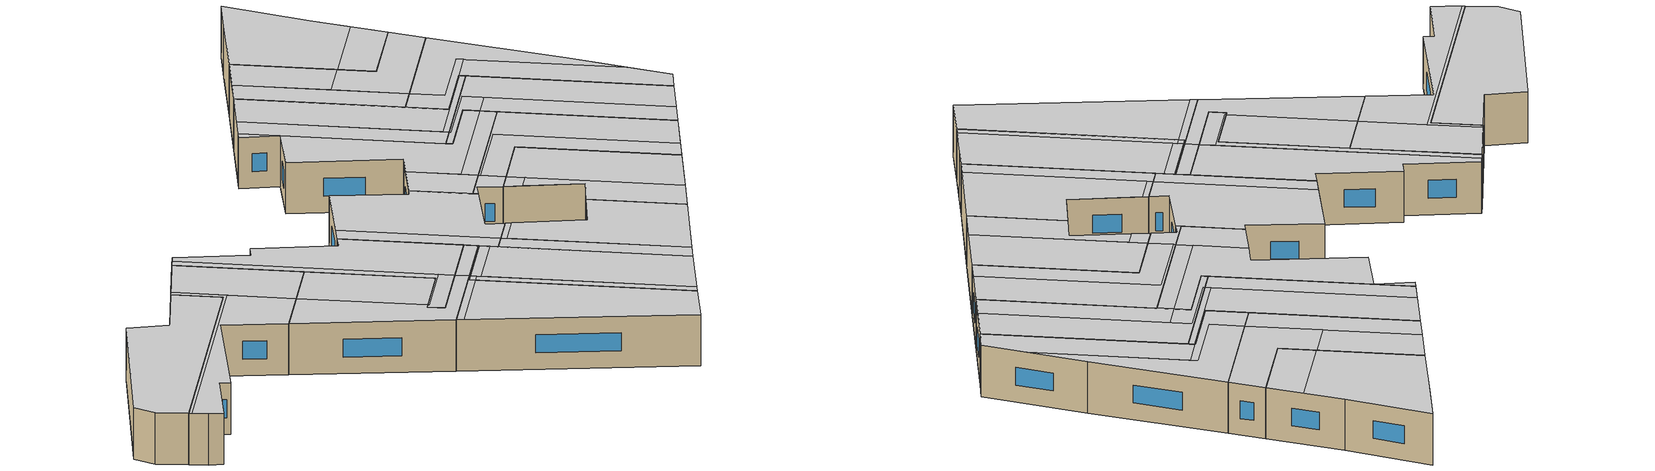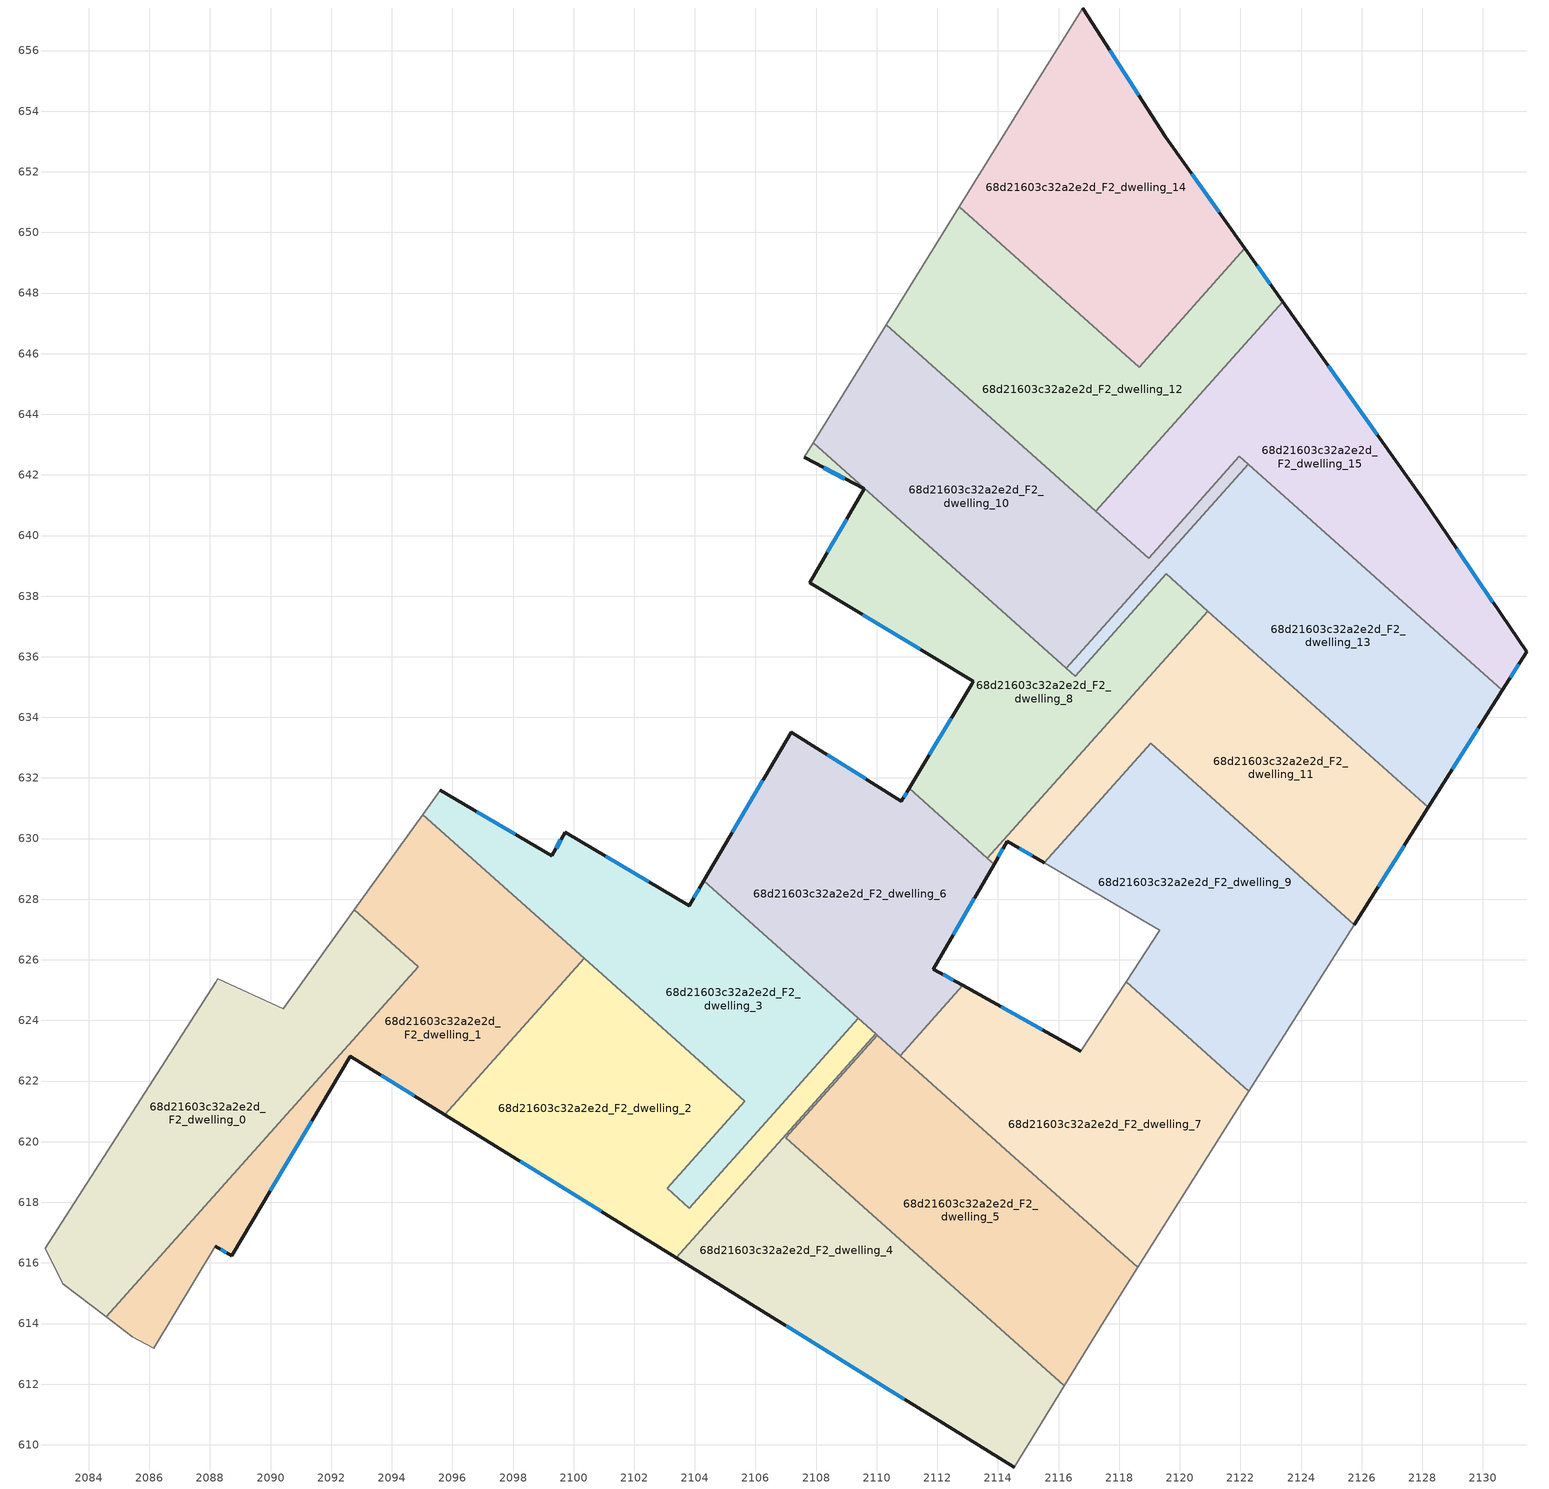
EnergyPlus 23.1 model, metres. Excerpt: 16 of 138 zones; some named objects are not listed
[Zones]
68d21603c32a2e2d_F2_dwelling_0
 floor to 68d21603c32a2e2d_F1_dwelling_0 (EU_floor_Construction): 2094.87,625.77 2084.58,614.22 2083.14,615.31 2082.57,616.49 2088.19,625.26 2088.26,625.37 2090.41,624.39 2092.76,627.65 z6
 wall adiabatic (EU_wall_Construction): 2092.76,627.65 2090.41,624.39 2088.26,625.37 2088.19,625.26 2082.57,616.49 2083.14,615.31 2084.58,614.22 z6:9
 wall to 68d21603c32a2e2d_F2_dwelling_1 (EU_wall_Construction): 2084.58,614.22 2094.87,625.77 2092.76,627.65 z6:9
 ceiling to 68d21603c32a2e2d_F3_dwelling_0 (EU_floor_Construction): 2084.58,614.22 2094.87,625.77 2092.76,627.65 2090.45,624.44 2090.41,624.39 2088.26,625.37 2088.19,625.26 2082.57,616.49 2083.14,615.31 z9
68d21603c32a2e2d_F2_dwelling_1
 floor to 68d21603c32a2e2d_F1_dwelling_1 (EU_floor_Construction): 2100.35,626.05 2095.76,620.88 2092.63,622.82 2088.71,616.24 2088.18,616.55 2086.15,613.18 2085.43,613.56 2084.58,614.22 2094.87,625.77 2092.76,627.65 2095.03,630.79 z6
 wall outside (EU_wall_Construction): 2088.18,616.55 2088.71,616.24 2092.63,622.82 2095.76,620.88 z6:9
 wall adiabatic (EU_wall_Construction): 2084.58,614.22 2085.43,613.56 2086.15,613.18 2088.18,616.55 / 2095.03,630.79 2092.76,627.65 z6:9
 wall to 68d21603c32a2e2d_F2_dwelling_2 (EU_wall_Construction): 2095.76,620.88 2100.35,626.05 z6:9
 wall to 68d21603c32a2e2d_F2_dwelling_3 (EU_wall_Construction): 2100.35,626.05 2095.03,630.79 z6:9
 window (EU_Window_Construction): 2093.65,622.19 2094.74,621.51 / 2089.99,618.38 2091.36,620.68 / 2088.36,616.45 2088.54,616.34 z6.98:8.02
 ceiling to 68d21603c32a2e2d_F3_dwelling_1 (EU_floor_Construction): 2095.76,620.89 2097.98,623.39 2095.2,625.87 2084.72,614.11 2085.43,613.56 2086.15,613.18 2088.18,616.55 2088.71,616.24 2092.63,622.82 z9
 ceiling to 68d21603c32a2e2d_F3_dwelling_0 (EU_floor_Construction): 2084.72,614.11 2095.2,625.87 2092.93,627.89 2092.76,627.65 2094.87,625.77 2084.58,614.22 z9
 ceiling to 68d21603c32a2e2d_F3_dwelling_2 (EU_floor_Construction): 2097.98,623.39 2100.35,626.05 2095.03,630.79 2092.93,627.89 z9
68d21603c32a2e2d_F2_dwelling_10
 floor to 68d21603c32a2e2d_F1_dwelling_10 (EU_floor_Construction): 2121.97,642.61 2122.26,642.36 2116.26,635.62 2107.91,643.05 2110.32,646.95 2118.97,639.25 z6
 wall to 68d21603c32a2e2d_F2_dwelling_15 (EU_wall_Construction): 2122.26,642.36 2121.97,642.61 2118.97,639.25 2117.23,640.8 z6:9
 wall to 68d21603c32a2e2d_F2_dwelling_13 (EU_wall_Construction): 2116.26,635.62 2122.26,642.36 z6:9
 wall adiabatic (EU_wall_Construction): 2110.32,646.95 2107.91,643.05 z6:9
 wall to 68d21603c32a2e2d_F2_dwelling_12 (EU_wall_Construction): 2117.23,640.8 2110.32,646.95 z6:9
 wall to 68d21603c32a2e2d_F2_dwelling_8 (EU_wall_Construction): 2107.91,643.05 2116.26,635.62 z6:9
 ceiling to 68d21603c32a2e2d_F3_dwelling_10 (EU_floor_Construction): 2118.97,639.25 2110.32,646.95 2108.71,644.35 2116.99,636.98 2121.99,642.59 2121.97,642.61 z9
 ceiling to 68d21603c32a2e2d_F3_dwelling_8 (EU_floor_Construction): 2116.26,635.62 2117.26,636.74 2108.71,644.35 2107.91,643.05 z9
 ceiling to 68d21603c32a2e2d_F3_dwelling_13 (EU_floor_Construction): 2117.26,636.74 2122.26,642.35 2121.99,642.59 2116.99,636.98 z9
68d21603c32a2e2d_F2_dwelling_11
 floor to 68d21603c32a2e2d_F1_dwelling_11 (EU_floor_Construction): 2128.2,631.03 2125.75,627.16 2119.04,633.14 2115.52,629.2 2114.3,629.91 2113.87,629.16 2113.65,629.35 2120.92,637.51 z6
 wall outside (EU_wall_Construction): 2113.87,629.16 2114.3,629.91 2115.52,629.2 / 2125.75,627.16 2128.2,631.03 z6:9
 wall to 68d21603c32a2e2d_F2_dwelling_8 (EU_wall_Construction): 2120.92,637.51 2113.65,629.35 z6:9
 wall to 68d21603c32a2e2d_F2_dwelling_9 (EU_wall_Construction): 2115.52,629.2 2119.04,633.14 2125.75,627.16 z6:9
 wall to 68d21603c32a2e2d_F2_dwelling_6 (EU_wall_Construction): 2113.65,629.35 2113.87,629.16 z6:9
 wall to 68d21603c32a2e2d_F2_dwelling_13 (EU_wall_Construction): 2128.2,631.03 2120.92,637.51 z6:9
 window (EU_Window_Construction): 2114.01,629.4 2114.16,629.66 / 2126.55,628.42 2127.4,629.77 / 2114.7,629.68 2115.13,629.43 z6.98:8.02
 ceiling to 68d21603c32a2e2d_F3_dwelling_11 (EU_floor_Construction): 2126.57,628.45 2128.2,631.03 2120.92,637.51 2115.3,631.19 2115.39,631.12 2119.01,635.18 z9
 ceiling to 68d21603c32a2e2d_F3_dwelling_9 (EU_floor_Construction): 2125.75,627.16 2126.57,628.45 2119.01,635.18 2115.39,631.12 2116.41,630.2 2119.04,633.14 z9
 ceiling to 68d21603c32a2e2d_F3_dwelling_6 (EU_floor_Construction): 2115.52,629.2 2116.41,630.2 2115.3,631.19 2113.65,629.35 2113.87,629.16 2114.3,629.91 z9
68d21603c32a2e2d_F2_dwelling_12
 floor to 68d21603c32a2e2d_F1_dwelling_12 (EU_floor_Construction): 2122.15,649.47 2123.4,647.72 2117.23,640.8 2110.32,646.95 2112.73,650.84 2118.66,645.56 z6
 wall outside (EU_wall_Construction): 2123.4,647.72 2122.15,649.47 z6:9
 wall to 68d21603c32a2e2d_F2_dwelling_14 (EU_wall_Construction): 2122.15,649.47 2118.66,645.56 2112.73,650.84 z6:9
 wall to 68d21603c32a2e2d_F2_dwelling_15 (EU_wall_Construction): 2117.23,640.8 2123.4,647.72 z6:9
 wall adiabatic (EU_wall_Construction): 2112.73,650.84 2110.32,646.95 z6:9
 window (EU_Window_Construction): 2122.99,648.29 2122.55,648.9 z6.98:8.02
 ceiling to 68d21603c32a2e2d_F3_dwelling_14 (EU_floor_Construction): 2118.43,642.14 2123.39,647.72 2122.15,649.47 2118.66,645.56 2117.09,646.96 2115.29,644.94 z9
 ceiling to 68d21603c32a2e2d_F3_dwelling_10 (EU_floor_Construction): 2117.23,640.8 2118.43,642.14 2111.28,648.51 2110.32,646.95 z9
 ceiling to 68d21603c32a2e2d_F3_dwelling_12 (EU_floor_Construction): 2115.29,644.94 2117.09,646.96 2112.73,650.84 2111.28,648.51 z9
68d21603c32a2e2d_F2_dwelling_13
 floor to 68d21603c32a2e2d_F1_dwelling_13 (EU_floor_Construction): 2130.64,634.89 2128.2,631.03 2119.55,638.73 2116.54,635.36 2116.26,635.62 2122.26,642.36 z6
 wall outside (EU_wall_Construction): 2128.2,631.03 2130.64,634.89 z6:9
 wall to 68d21603c32a2e2d_F2_dwelling_8 (EU_wall_Construction): 2116.26,635.62 2116.54,635.36 2119.55,638.73 2120.92,637.51 z6:9
 wall to 68d21603c32a2e2d_F2_dwelling_15 (EU_wall_Construction): 2130.64,634.89 2122.26,642.36 z6:9
 window (EU_Window_Construction): 2128.99,632.28 2129.84,633.63 z6.98:8.02
 ceiling to 68d21603c32a2e2d_F3_dwelling_13 (EU_floor_Construction): 2129.17,632.57 2130.64,634.89 2122.26,642.36 2117.26,636.74 2117.33,636.67 2120.54,640.27 z9
 ceiling to 68d21603c32a2e2d_F3_dwelling_8 (EU_floor_Construction): 2120.23,638.13 2121.43,639.48 2120.54,640.27 2117.33,636.67 2117.26,636.74 2116.26,635.62 2116.54,635.36 2119.55,638.73 z9
 ceiling adiabatic (EU_roof_Construction): 2128.2,631.03 2130.64,634.89 2122.26,642.36 2117.26,636.74 2117.33,636.67 2120.54,640.27 2121.43,639.48 2120.23,638.13 z9
68d21603c32a2e2d_F2_dwelling_14
 floor to 68d21603c32a2e2d_F1_dwelling_14 (EU_floor_Construction): 2119.54,653.13 2122.15,649.47 2118.66,645.56 2112.73,650.84 2115.36,655.11 2116.79,657.41 z6
 wall outside (EU_wall_Construction): 2122.15,649.47 2119.54,653.13 2116.79,657.41 z6:9
 wall adiabatic (EU_wall_Construction): 2116.79,657.41 2115.36,655.11 2112.73,650.84 z6:9
 window (EU_Window_Construction): 2118.65,654.52 2117.69,656.02 / 2121.3,650.66 2120.39,651.94 z6.98:8.02
 ceiling to 68d21603c32a2e2d_F3_dwelling_12 (EU_floor_Construction): 2117.09,646.96 2120.89,651.23 2119.54,653.13 2116.79,657.41 2115.36,655.11 2112.73,650.84 z9
 ceiling to 68d21603c32a2e2d_F3_dwelling_14 (EU_floor_Construction): 2118.66,645.56 2122.15,649.47 2120.89,651.23 2117.09,646.96 z9
68d21603c32a2e2d_F2_dwelling_15
 floor to 68d21603c32a2e2d_F1_dwelling_15 (EU_floor_Construction): 2128.02,641.21 2131.44,636.17 2130.64,634.89 2121.97,642.61 2118.97,639.25 2117.23,640.8 2123.4,647.72 z6
 wall outside (EU_wall_Construction): 2130.64,634.89 2131.44,636.17 2128.02,641.21 2123.4,647.72 z6:9
 window (EU_Window_Construction): 2126.52,643.32 2124.9,645.6 / 2130.33,637.8 2129.14,639.57 / 2130.9,635.3 2131.18,635.75 z6.98:8.02
 ceiling to 68d21603c32a2e2d_F3_dwelling_14 (EU_floor_Construction): 2129.96,638.35 2128.02,641.21 2123.39,647.72 2118.43,642.14 2119.86,640.87 2123.08,644.48 z9
 ceiling to 68d21603c32a2e2d_F3_dwelling_13 (EU_floor_Construction): 2130.64,634.89 2131.44,636.17 2129.96,638.35 2123.41,644.18 2121.99,642.59 z9
 ceiling to 68d21603c32a2e2d_F3_dwelling_10 (EU_floor_Construction): 2121.99,642.59 2123.41,644.18 2123.08,644.48 2119.86,640.87 2118.43,642.14 2117.23,640.8 2118.97,639.25 2121.97,642.61 z9
68d21603c32a2e2d_F2_dwelling_2
 floor to 68d21603c32a2e2d_F1_dwelling_2 (EU_floor_Construction): 2109.39,624.07 2109.97,623.55 2103.39,616.17 2095.76,620.88 2100.35,626.05 2105.65,621.33 2103.08,618.46 2103.81,617.81 z6
 wall outside (EU_wall_Construction): 2095.76,620.88 2103.39,616.17 z6:9
 wall to 68d21603c32a2e2d_F2_dwelling_3 (EU_wall_Construction): 2109.39,624.07 2103.81,617.81 2103.08,618.46 2105.65,621.33 2100.35,626.05 z6:9
 wall to 68d21603c32a2e2d_F2_dwelling_4 (EU_wall_Construction): 2103.39,616.17 2109.97,623.55 z6:9
 wall to 68d21603c32a2e2d_F2_dwelling_6 (EU_wall_Construction): 2109.97,623.55 2109.39,624.07 z6:9
 window (EU_Window_Construction): 2098.24,619.35 2100.91,617.7 z6.98:8.02
 ceiling to 68d21603c32a2e2d_F3_dwelling_2 (EU_floor_Construction): 2103.28,618.67 2105.65,621.33 2100.35,626.05 2097.98,623.39 z9
 ceiling to 68d21603c32a2e2d_F3_dwelling_1 (EU_floor_Construction): 2103.81,617.81 2103.08,618.46 2103.28,618.67 2097.98,623.39 2095.76,620.89 2103.39,616.17 2107.29,620.55 2106.71,621.06 z9
 ceiling to 68d21603c32a2e2d_F3_dwelling_4 (EU_floor_Construction): 2107.29,620.55 2109.97,623.55 2109.39,624.07 2106.71,621.06 z9
68d21603c32a2e2d_F2_dwelling_3
 floor to 68d21603c32a2e2d_F1_dwelling_3 (EU_floor_Construction): 2104.3,628.61 2109.39,624.07 2103.81,617.81 2103.08,618.46 2105.65,621.33 2095.03,630.79 2095.6,631.6 2099.27,629.44 2099.72,630.21 2103.81,627.79 z6
 wall outside (EU_wall_Construction): 2104.3,628.61 2103.81,627.79 2099.72,630.21 2099.27,629.44 2095.6,631.6 z6:9
 wall adiabatic (EU_wall_Construction): 2095.6,631.6 2095.03,630.79 z6:9
 wall to 68d21603c32a2e2d_F2_dwelling_6 (EU_wall_Construction): 2109.39,624.07 2104.3,628.61 z6:9
 window (EU_Window_Construction): 2098.08,630.14 2096.8,630.89 / 2099.58,629.96 2099.42,629.69 / 2102.48,628.57 2101.05,629.42 / 2104.14,628.34 2103.97,628.05 z6.98:8.02
 ceiling to 68d21603c32a2e2d_F3_dwelling_4 (EU_floor_Construction): 2106.71,621.06 2109.39,624.07 2104.3,628.61 2103.81,627.79 2099.72,630.21 2099.27,629.44 2095.6,631.6 2095.32,631.21 z9
 ceiling to 68d21603c32a2e2d_F3_dwelling_2 (EU_floor_Construction): 2103.34,618.62 2106.05,621.66 2095.32,631.21 2095.03,630.79 2105.65,621.33 2103.28,618.67 z9
 ceiling to 68d21603c32a2e2d_F3_dwelling_1 (EU_floor_Construction): 2103.81,617.81 2106.71,621.07 2106.05,621.66 2103.34,618.62 2103.28,618.67 2103.08,618.46 z9
 roof outside (EU_roof_Construction): 2106.71,621.07 2103.81,617.81 2109.39,624.07 z9
68d21603c32a2e2d_F2_dwelling_4
 floor to 68d21603c32a2e2d_F1_dwelling_4 (EU_floor_Construction): 2110.01,623.52 2106.99,620.13 2116.19,611.95 2114.54,609.27 2103.39,616.17 2109.97,623.55 z6
 wall outside (EU_wall_Construction): 2103.39,616.17 2114.54,609.27 z6:9
 wall adiabatic (EU_wall_Construction): 2114.54,609.27 2116.19,611.95 z6:9
 wall to 68d21603c32a2e2d_F2_dwelling_5 (EU_wall_Construction): 2116.19,611.95 2106.99,620.13 2110.01,623.52 z6:9
 wall to 68d21603c32a2e2d_F2_dwelling_6 (EU_wall_Construction): 2110.01,623.52 2109.97,623.55 z6:9
 window (EU_Window_Construction): 2107.02,613.92 2110.92,611.51 z6.98:8.02
 ceiling to 68d21603c32a2e2d_F3_dwelling_3 (EU_floor_Construction): 2114.54,609.27 2116.19,611.95 2107.26,619.89 2103.75,615.94 z9
 ceiling to 68d21603c32a2e2d_F3_dwelling_1 (EU_floor_Construction): 2103.75,615.94 2107.26,619.89 2106.99,620.13 2107.33,620.51 2107.29,620.55 2103.39,616.17 z9
 ceiling to 68d21603c32a2e2d_F3_dwelling_4 (EU_floor_Construction): 2107.33,620.51 2110.01,623.52 2109.97,623.55 2107.29,620.55 z9
68d21603c32a2e2d_F2_dwelling_5
 floor to 68d21603c32a2e2d_F1_dwelling_5 (EU_floor_Construction): 2118.61,615.86 2117.5,614.1 2116.19,611.95 2106.99,620.13 2110.01,623.52 z6
 wall adiabatic (EU_wall_Construction): 2116.19,611.95 2117.5,614.1 2118.61,615.86 z6:9
 wall to 68d21603c32a2e2d_F2_dwelling_7 (EU_wall_Construction): 2118.61,615.86 2110.78,622.84 z6:9
 wall to 68d21603c32a2e2d_F2_dwelling_6 (EU_wall_Construction): 2110.78,622.84 2110.01,623.52 z6:9
 ceiling to 68d21603c32a2e2d_F3_dwelling_5 (EU_floor_Construction): 2117.5,614.1 2118.61,615.86 2110.45,623.13 2107.77,620.12 2116.45,612.39 z9
 ceiling to 68d21603c32a2e2d_F3_dwelling_3 (EU_floor_Construction): 2116.19,611.95 2116.45,612.39 2107.6,620.27 2107.26,619.89 z9
 ceiling to 68d21603c32a2e2d_F3_dwelling_4 (EU_floor_Construction): 2107.77,620.12 2110.45,623.13 2110.01,623.52 2107.33,620.51 2107.6,620.27 z9
 ceiling to 68d21603c32a2e2d_F3_dwelling_1 (EU_floor_Construction): 2107.26,619.89 2107.6,620.27 2107.33,620.51 2106.99,620.13 z9
68d21603c32a2e2d_F2_dwelling_6
 floor to 68d21603c32a2e2d_F1_dwelling_6 (EU_floor_Construction): 2111.07,631.65 2113.87,629.16 2111.87,625.7 2112.84,625.15 2110.78,622.83 2104.3,628.61 2107.18,633.52 2110.81,631.23 z6
 wall outside (EU_wall_Construction): 2111.07,631.65 2110.81,631.23 2107.18,633.52 2104.3,628.61 / 2112.84,625.15 2111.87,625.7 2113.87,629.16 z6:9
 wall to 68d21603c32a2e2d_F2_dwelling_7 (EU_wall_Construction): 2110.78,622.83 2112.84,625.15 z6:9
 wall to 68d21603c32a2e2d_F2_dwelling_8 (EU_wall_Construction): 2113.65,629.35 2111.07,631.65 z6:9
 window (EU_Window_Construction): 2109.63,631.97 2108.36,632.77 / 2110.99,631.51 2110.9,631.36 / 2112.52,626.82 2113.22,628.03 / 2112.53,625.33 2112.19,625.52 / 2106.24,631.92 2105.24,630.2 z6.98:8.02
 ceiling to 68d21603c32a2e2d_F3_dwelling_6 (EU_floor_Construction): 2112.84,625.15 2111.87,625.7 2113.87,629.16 2111.07,631.65 2110.81,631.23 2107.18,633.52 2104.88,629.6 2111.53,623.68 z9
 ceiling adiabatic (EU_roof_Construction): 2110.78,622.83 2111.53,623.68 2104.88,629.6 2104.3,628.61 z9
68d21603c32a2e2d_F2_dwelling_7
 floor to 68d21603c32a2e2d_F1_dwelling_7 (EU_floor_Construction): 2122.28,621.66 2118.61,615.86 2110.78,622.83 2112.84,625.15 2116.73,622.99 2118.23,625.28 z6
 wall outside (EU_wall_Construction): 2116.73,622.99 2112.84,625.15 z6:9
 wall adiabatic (EU_wall_Construction): 2118.23,625.28 2116.73,622.99 / 2118.61,615.86 2122.28,621.66 z6:9
 wall to 68d21603c32a2e2d_F2_dwelling_9 (EU_wall_Construction): 2122.28,621.66 2118.23,625.28 z6:9
 window (EU_Window_Construction): 2115.47,623.69 2114.11,624.45 z6.98:8.02
 ceiling to 68d21603c32a2e2d_F3_dwelling_7 (EU_floor_Construction): 2119.22,616.82 2122.28,621.66 2118.23,625.28 2116.73,622.99 2113.15,624.98 2111.78,623.45 z9
 ceiling to 68d21603c32a2e2d_F3_dwelling_6 (EU_floor_Construction): 2111.78,623.45 2113.15,624.98 2112.84,625.15 2111.53,623.68 z9
 ceiling to 68d21603c32a2e2d_F3_dwelling_5 (EU_floor_Construction): 2118.61,615.86 2119.22,616.82 2111.53,623.68 2110.78,622.84 z9
68d21603c32a2e2d_F2_dwelling_8
 floor to 68d21603c32a2e2d_F1_dwelling_8 (EU_floor_Construction): 2119.55,638.73 2120.92,637.51 2113.65,629.35 2111.07,631.65 2113.13,635.09 2113.19,635.19 2107.78,638.45 2109.59,641.55 2107.61,642.58 2107.91,643.05 2116.54,635.36 z6
 wall outside (EU_wall_Construction): 2107.61,642.58 2109.59,641.55 2107.78,638.45 2113.19,635.19 2113.13,635.09 2111.07,631.65 z6:9
 wall adiabatic (EU_wall_Construction): 2107.91,643.05 2107.61,642.58 z6:9
 window (EU_Window_Construction): 2109.54,637.39 2111.43,636.25 / 2109,640.54 2108.37,639.45 / 2108.26,642.24 2108.95,641.88 / 2112.46,633.97 2111.74,632.77 z6.98:8.02
 ceiling to 68d21603c32a2e2d_F3_dwelling_8 (EU_floor_Construction): 2116.54,635.36 2107.91,643.05 2107.61,642.58 2109.59,641.55 2107.78,638.45 2113.19,635.19 2113.13,635.09 2112.36,633.81 2114.6,631.82 2120.23,638.13 2119.55,638.73 z9
 ceiling to 68d21603c32a2e2d_F3_dwelling_6 (EU_floor_Construction): 2113.65,629.35 2115.3,631.19 2112.36,633.81 2111.07,631.65 z9
 ceiling to 68d21603c32a2e2d_F3_dwelling_11 (EU_floor_Construction): 2115.3,631.19 2120.92,637.51 2120.23,638.13 2114.6,631.82 z9
68d21603c32a2e2d_F2_dwelling_9
 floor to 68d21603c32a2e2d_F1_dwelling_9 (EU_floor_Construction): 2125.75,627.16 2122.28,621.66 2118.23,625.28 2119.33,626.98 2115.52,629.2 2119.04,633.14 z6
 wall adiabatic (EU_wall_Construction): 2115.52,629.2 2119.33,626.98 2118.23,625.28 / 2122.28,621.66 2125.75,627.16 z6:9
 ceiling to 68d21603c32a2e2d_F3_dwelling_9 (EU_floor_Construction): 2123.62,623.78 2125.75,627.16 2119.04,633.14 2116.41,630.2 z9
 ceiling to 68d21603c32a2e2d_F3_dwelling_7 (EU_floor_Construction): 2122.28,621.66 2123.62,623.78 2117.18,629.51 2116.43,628.67 2119.33,626.98 2118.23,625.28 z9
 ceiling to 68d21603c32a2e2d_F3_dwelling_6 (EU_floor_Construction): 2116.43,628.67 2117.18,629.51 2116.41,630.2 2115.52,629.2 z9
[Building]
EU S2 Campaign: North Axis=0; Terrain=City; Solar Distribution=FullExterior
[Site:Location]
Bologna: Latitude=44.5; Longitude=11.25; Time Zone=1; Elevation=37
[SizingPeriod:WeatherFileDays]
AnnualSizingPeriod: Begin Month=1; Begin Day of Month=1; End Month=12; End Day of Month=31; Day of Week for Start Day=Monday; Use Weather File Daylight Saving Period=No; Use Weather File Rain and Snow Indicators=No
[MATERIAL]
EU_InternalMass_Material: Roughness=MediumRough; Thickness=0.1; Conductivity=1; Density=1800; Specific Heat=900; Thermal Absorptance=0.9; Solar Absorptance=0.7; Visible Absorptance=0.7
[MATERIAL:NOMASS] Roughness=MediumRough; Thermal Absorptance=0.9; Solar Absorptance=0.7; Visible Absorptance=0.7
Name | Thermal Resistance
EU_wall_NoMass | 0.905828
EU_roof_NoMass | 0.37593
EU_floor_NoMass | 0.67114
[WINDOWMATERIAL:SIMPLEGLAZINGSYSTEM]
EU_Window_SimpleGlazing: UFactor=4.52486; Solar Heat Gain Coefficient=0.85; Visible Transmittance=0.85
[CONSTRUCTION]
EU_wall_Construction: EU_wall_NoMass
EU_roof_Construction: EU_roof_NoMass
EU_floor_Construction: EU_floor_NoMass
EU_Window_Construction: EU_Window_SimpleGlazing
EU_InternalMass_Construction: EU_InternalMass_Material
[ZONE] Type=1; Multiplier=1; Ceiling Height=autocalculate; Floor Area=autocalculate; Part of Total Floor Area=Yes
Name | Volume
68d21603c32a2e2d_F2_dwelling_0 | 162.001
68d21603c32a2e2d_F2_dwelling_1; 68d21603c32a2e2d_F2_dwelling_15 | 162.002
68d21603c32a2e2d_F2_dwelling_10 | 162.018
68d21603c32a2e2d_F2_dwelling_11 | 162.013
68d21603c32a2e2d_F2_dwelling_12 | 162.015
68d21603c32a2e2d_F2_dwelling_13; 68d21603c32a2e2d_F2_dwelling_3 | 161.99
68d21603c32a2e2d_F2_dwelling_14 | 162.007
68d21603c32a2e2d_F2_dwelling_2 | 162.009
68d21603c32a2e2d_F2_dwelling_4; 68d21603c32a2e2d_F2_dwelling_9 | 161.993
68d21603c32a2e2d_F2_dwelling_5; 68d21603c32a2e2d_F2_dwelling_8 | 162.004
68d21603c32a2e2d_F2_dwelling_6 | 162.031
68d21603c32a2e2d_F2_dwelling_7 | 162.017
[INTERNALMASS] Construction=EU_InternalMass_Construction
Name | Zone or ZoneList | Surface Area
68d21603c32a2e2d_F2_dwelling_0_EU_InternalMass | 68d21603c32a2e2d_F2_dwelling_0 | 54.0007
68d21603c32a2e2d_F2_dwelling_1_EU_InternalMass | 68d21603c32a2e2d_F2_dwelling_1 | 53.9989
68d21603c32a2e2d_F2_dwelling_2_EU_InternalMass | 68d21603c32a2e2d_F2_dwelling_2 | 54.0031
68d21603c32a2e2d_F2_dwelling_3_EU_InternalMass | 68d21603c32a2e2d_F2_dwelling_3 | 53.9964
68d21603c32a2e2d_F2_dwelling_4_EU_InternalMass | 68d21603c32a2e2d_F2_dwelling_4 | 53.9981
68d21603c32a2e2d_F2_dwelling_5_EU_InternalMass | 68d21603c32a2e2d_F2_dwelling_5 | 54.001
68d21603c32a2e2d_F2_dwelling_6_EU_InternalMass | 68d21603c32a2e2d_F2_dwelling_6 | 54.009
68d21603c32a2e2d_F2_dwelling_7_EU_InternalMass | 68d21603c32a2e2d_F2_dwelling_7 | 54.0077
68d21603c32a2e2d_F2_dwelling_8_EU_InternalMass | 68d21603c32a2e2d_F2_dwelling_8 | 54.0003
68d21603c32a2e2d_F2_dwelling_9_EU_InternalMass | 68d21603c32a2e2d_F2_dwelling_9 | 53.9992
68d21603c32a2e2d_F2_dwelling_10_EU_InternalMass | 68d21603c32a2e2d_F2_dwelling_10 | 54.0055
68d21603c32a2e2d_F2_dwelling_11_EU_InternalMass | 68d21603c32a2e2d_F2_dwelling_11 | 54.0042
68d21603c32a2e2d_F2_dwelling_12_EU_InternalMass | 68d21603c32a2e2d_F2_dwelling_12 | 54.0046
68d21603c32a2e2d_F2_dwelling_13_EU_InternalMass | 68d21603c32a2e2d_F2_dwelling_13 | 53.9965
68d21603c32a2e2d_F2_dwelling_14_EU_InternalMass | 68d21603c32a2e2d_F2_dwelling_14 | 54.0023
68d21603c32a2e2d_F2_dwelling_15_EU_InternalMass | 68d21603c32a2e2d_F2_dwelling_15 | 54.0004
[OTHEREQUIPMENT] Fuel Type=Electricity; Design Level Calculation Method=Watts/Area; Power per Zone Floor Area=1; Fraction Latent=0; Fraction Radiant=0; Fraction Lost=0; Carbon Dioxide Generation Rate=0; EndUse Subcategory=EU_Step8_InternalGains
Name | Zone or ZoneList or Space or SpaceList | Schedule
EU_Step8_InternalGain_68d21603c32a2e2d_F2_dwelling_0_f000 | 68d21603c32a2e2d_F2_dwelling_0 | EU_Step8_GainSchedule_68d21603c32a2e2d_F2_dwelling_0_f000
EU_Step8_InternalGain_68d21603c32a2e2d_F2_dwelling_1_f000 | 68d21603c32a2e2d_F2_dwelling_1 | EU_Step8_GainSchedule_68d21603c32a2e2d_F2_dwelling_1_f000
EU_Step8_InternalGain_68d21603c32a2e2d_F2_dwelling_2_f000 | 68d21603c32a2e2d_F2_dwelling_2 | EU_Step8_GainSchedule_68d21603c32a2e2d_F2_dwelling_2_f000
EU_Step8_InternalGain_68d21603c32a2e2d_F2_dwelling_3_f000 | 68d21603c32a2e2d_F2_dwelling_3 | EU_Step8_GainSchedule_68d21603c32a2e2d_F2_dwelling_3_f000
EU_Step8_InternalGain_68d21603c32a2e2d_F2_dwelling_4_f000 | 68d21603c32a2e2d_F2_dwelling_4 | EU_Step8_GainSchedule_68d21603c32a2e2d_F2_dwelling_4_f000
EU_Step8_InternalGain_68d21603c32a2e2d_F2_dwelling_5_f000 | 68d21603c32a2e2d_F2_dwelling_5 | EU_Step8_GainSchedule_68d21603c32a2e2d_F2_dwelling_5_f000
EU_Step8_InternalGain_68d21603c32a2e2d_F2_dwelling_6_f000 | 68d21603c32a2e2d_F2_dwelling_6 | EU_Step8_GainSchedule_68d21603c32a2e2d_F2_dwelling_6_f000
EU_Step8_InternalGain_68d21603c32a2e2d_F2_dwelling_7_f000 | 68d21603c32a2e2d_F2_dwelling_7 | EU_Step8_GainSchedule_68d21603c32a2e2d_F2_dwelling_7_f000
EU_Step8_InternalGain_68d21603c32a2e2d_F2_dwelling_8_f000 | 68d21603c32a2e2d_F2_dwelling_8 | EU_Step8_GainSchedule_68d21603c32a2e2d_F2_dwelling_8_f000
EU_Step8_InternalGain_68d21603c32a2e2d_F2_dwelling_9_f000 | 68d21603c32a2e2d_F2_dwelling_9 | EU_Step8_GainSchedule_68d21603c32a2e2d_F2_dwelling_9_f000
EU_Step8_InternalGain_68d21603c32a2e2d_F2_dwelling_10_f000 | 68d21603c32a2e2d_F2_dwelling_10 | EU_Step8_GainSchedule_68d21603c32a2e2d_F2_dwelling_10_f000
EU_Step8_InternalGain_68d21603c32a2e2d_F2_dwelling_11_f000 | 68d21603c32a2e2d_F2_dwelling_11 | EU_Step8_GainSchedule_68d21603c32a2e2d_F2_dwelling_11_f000
EU_Step8_InternalGain_68d21603c32a2e2d_F2_dwelling_12_f000 | 68d21603c32a2e2d_F2_dwelling_12 | EU_Step8_GainSchedule_68d21603c32a2e2d_F2_dwelling_12_f000
EU_Step8_InternalGain_68d21603c32a2e2d_F2_dwelling_13_f000 | 68d21603c32a2e2d_F2_dwelling_13 | EU_Step8_GainSchedule_68d21603c32a2e2d_F2_dwelling_13_f000
EU_Step8_InternalGain_68d21603c32a2e2d_F2_dwelling_14_f000 | 68d21603c32a2e2d_F2_dwelling_14 | EU_Step8_GainSchedule_68d21603c32a2e2d_F2_dwelling_14_f000
EU_Step8_InternalGain_68d21603c32a2e2d_F2_dwelling_15_f000 | 68d21603c32a2e2d_F2_dwelling_15 | EU_Step8_GainSchedule_68d21603c32a2e2d_F2_dwelling_15_f000
[ZONEVENTILATION:DESIGNFLOWRATE] Schedule=EU_AlwaysOn; Design Flow Rate Calculation Method=AirChanges/Hour; Air Changes per Hour=0.73129; Ventilation Type=Natural; Fan Pressure Rise=0; Fan Total Efficiency=1; Constant Term Coefficient=1; Temperature Term Coefficient=0; Velocity Term Coefficient=0; Velocity Squared Term Coefficient=0; Minimum Indoor Temperature=-100; Maximum Indoor Temperature=100; Delta Temperature=-100; Minimum Outdoor Temperature=-100; Maximum Outdoor Temperature=100; Maximum Wind Speed=40
Name | Zone or ZoneList or Space or SpaceList
EU_ConstantAir_68d21603c32a2e2d_F2_dwelling_0 | 68d21603c32a2e2d_F2_dwelling_0
EU_ConstantAir_68d21603c32a2e2d_F2_dwelling_1 | 68d21603c32a2e2d_F2_dwelling_1
EU_ConstantAir_68d21603c32a2e2d_F2_dwelling_2 | 68d21603c32a2e2d_F2_dwelling_2
EU_ConstantAir_68d21603c32a2e2d_F2_dwelling_3 | 68d21603c32a2e2d_F2_dwelling_3
EU_ConstantAir_68d21603c32a2e2d_F2_dwelling_4 | 68d21603c32a2e2d_F2_dwelling_4
EU_ConstantAir_68d21603c32a2e2d_F2_dwelling_5 | 68d21603c32a2e2d_F2_dwelling_5
EU_ConstantAir_68d21603c32a2e2d_F2_dwelling_6 | 68d21603c32a2e2d_F2_dwelling_6
EU_ConstantAir_68d21603c32a2e2d_F2_dwelling_7 | 68d21603c32a2e2d_F2_dwelling_7
EU_ConstantAir_68d21603c32a2e2d_F2_dwelling_8 | 68d21603c32a2e2d_F2_dwelling_8
EU_ConstantAir_68d21603c32a2e2d_F2_dwelling_9 | 68d21603c32a2e2d_F2_dwelling_9
EU_ConstantAir_68d21603c32a2e2d_F2_dwelling_10 | 68d21603c32a2e2d_F2_dwelling_10
EU_ConstantAir_68d21603c32a2e2d_F2_dwelling_11 | 68d21603c32a2e2d_F2_dwelling_11
EU_ConstantAir_68d21603c32a2e2d_F2_dwelling_12 | 68d21603c32a2e2d_F2_dwelling_12
EU_ConstantAir_68d21603c32a2e2d_F2_dwelling_13 | 68d21603c32a2e2d_F2_dwelling_13
EU_ConstantAir_68d21603c32a2e2d_F2_dwelling_14 | 68d21603c32a2e2d_F2_dwelling_14
EU_ConstantAir_68d21603c32a2e2d_F2_dwelling_15 | 68d21603c32a2e2d_F2_dwelling_15
[HVACTEMPLATE:ZONE:IDEALLOADSAIRSYSTEM] System Availability Schedule=EU_AlwaysOn; Maximum Heating Supply Air Temperature=50; Minimum Cooling Supply Air Temperature=13; Maximum Heating Supply Air Humidity Ratio=0.0156; Minimum Cooling Supply Air Humidity Ratio=0.0077; Heating Limit=NoLimit; Cooling Limit=NoLimit; Heating Availability Schedule=EU_AlwaysOn; Cooling Availability Schedule=EU_CoolingOff; Dehumidification Control Type=ConstantSensibleHeatRatio; Cooling Sensible Heat Ratio=0.7; Dehumidification Setpoint=60; Humidification Control Type=None; Humidification Setpoint=30; Outdoor Air Method=None; Outdoor Air Flow Rate per Person=0.00944; Outdoor Air Flow Rate per Zone Floor Area=0; Outdoor Air Flow Rate per Zone=0; Demand Controlled Ventilation Type=None; Outdoor Air Economizer Type=NoEconomizer; Heat Recovery Type=None; Sensible Heat Recovery Effectiveness=0.7; Latent Heat Recovery Effectiveness=0.65
Name | Template Thermostat
68d21603c32a2e2d_F2_dwelling_0 | EU_HeatOnly_68d21603c32a2e2d_F2_dwelling_0
68d21603c32a2e2d_F2_dwelling_1 | EU_HeatOnly_68d21603c32a2e2d_F2_dwelling_1
68d21603c32a2e2d_F2_dwelling_2 | EU_HeatOnly_68d21603c32a2e2d_F2_dwelling_2
68d21603c32a2e2d_F2_dwelling_3 | EU_HeatOnly_68d21603c32a2e2d_F2_dwelling_3
68d21603c32a2e2d_F2_dwelling_4 | EU_HeatOnly_68d21603c32a2e2d_F2_dwelling_4
68d21603c32a2e2d_F2_dwelling_5 | EU_HeatOnly_68d21603c32a2e2d_F2_dwelling_5
68d21603c32a2e2d_F2_dwelling_6 | EU_HeatOnly_68d21603c32a2e2d_F2_dwelling_6
68d21603c32a2e2d_F2_dwelling_7 | EU_HeatOnly_68d21603c32a2e2d_F2_dwelling_7
68d21603c32a2e2d_F2_dwelling_8 | EU_HeatOnly_68d21603c32a2e2d_F2_dwelling_8
68d21603c32a2e2d_F2_dwelling_9 | EU_HeatOnly_68d21603c32a2e2d_F2_dwelling_9
68d21603c32a2e2d_F2_dwelling_10 | EU_HeatOnly_68d21603c32a2e2d_F2_dwelling_10
68d21603c32a2e2d_F2_dwelling_11 | EU_HeatOnly_68d21603c32a2e2d_F2_dwelling_11
68d21603c32a2e2d_F2_dwelling_12 | EU_HeatOnly_68d21603c32a2e2d_F2_dwelling_12
68d21603c32a2e2d_F2_dwelling_13 | EU_HeatOnly_68d21603c32a2e2d_F2_dwelling_13
68d21603c32a2e2d_F2_dwelling_14 | EU_HeatOnly_68d21603c32a2e2d_F2_dwelling_14
68d21603c32a2e2d_F2_dwelling_15 | EU_HeatOnly_68d21603c32a2e2d_F2_dwelling_15
[SIZING:ZONE] Zone Cooling Design Supply Air Temperature Input Method=SupplyAirTemperature; Zone Cooling Design Supply Air Temperature=13; Zone Heating Design Supply Air Temperature Input Method=SupplyAirTemperature; Zone Heating Design Supply Air Temperature=50; Zone Cooling Design Supply Air Humidity Ratio=0.008; Zone Heating Design Supply Air Humidity Ratio=0.008; Cooling Design Air Flow Method=DesignDay; Cooling Design Air Flow Rate=0; Cooling Minimum Air Flow per Zone Floor Area=0.000762; Cooling Minimum Air Flow=0; Cooling Minimum Air Flow Fraction=0.2; Heating Design Air Flow Method=DesignDay; Heating Design Air Flow Rate=0; Heating Maximum Air Flow per Zone Floor Area=0.002032; Heating Maximum Air Flow=0.141576; Heating Maximum Air Flow Fraction=0.3; Account for Dedicated Outdoor Air System=No; Dedicated Outdoor Air System Control Strategy=NeutralSupplyAir; Dedicated Outdoor Air Low Setpoint Temperature for Design=autosize; Dedicated Outdoor Air High Setpoint Temperature for Design=autosize; Zone Load Sizing Method=Sensible Load Only No Latent Load; Zone Latent Cooling Design Supply Air Humidity Ratio Input Method=HumidityRatioDifference; Zone Cooling Design Supply Air Humidity Ratio Difference=0.005; Zone Latent Heating Design Supply Air Humidity Ratio Input Method=HumidityRatioDifference; Zone Humidification Design Supply Air Humidity Ratio Difference=0.005
68d21603c32a2e2d_F2_dwelling_0; 68d21603c32a2e2d_F2_dwelling_1; 68d21603c32a2e2d_F2_dwelling_2; 68d21603c32a2e2d_F2_dwelling_3; 68d21603c32a2e2d_F2_dwelling_4; 68d21603c32a2e2d_F2_dwelling_5; 68d21603c32a2e2d_F2_dwelling_6; 68d21603c32a2e2d_F2_dwelling_7; 68d21603c32a2e2d_F2_dwelling_8; 68d21603c32a2e2d_F2_dwelling_9; 68d21603c32a2e2d_F2_dwelling_10; 68d21603c32a2e2d_F2_dwelling_11; 68d21603c32a2e2d_F2_dwelling_12; 68d21603c32a2e2d_F2_dwelling_13; 68d21603c32a2e2d_F2_dwelling_14; 68d21603c32a2e2d_F2_dwelling_15
[SCHEDULE:CONSTANT]
Name | Hourly Value
EU_AlwaysOn | 1
EU_CoolingOff | 0
[SCHEDULE:FILE] Column Number=1; Rows to Skip at Top=0; Number of Hours of Data=8760; Column Separator=Comma; Interpolate to Timestep=No; Minutes per Item=60; Adjust Schedule for Daylight Savings=Yes
Name | File
EU_Step8_GainSchedule_68d21603c32a2e2d_F2_dwelling_0_f000 | ../../schedules/68d21603c32a2e2d/68d21603c32a2e2d_F2_dwelling_0_f000_gain.csv
EU_Step8_GainSchedule_68d21603c32a2e2d_F2_dwelling_1_f000 | ../../schedules/68d21603c32a2e2d/68d21603c32a2e2d_F2_dwelling_1_f000_gain.csv
EU_Step8_GainSchedule_68d21603c32a2e2d_F2_dwelling_2_f000 | ../../schedules/68d21603c32a2e2d/68d21603c32a2e2d_F2_dwelling_2_f000_gain.csv
EU_Step8_GainSchedule_68d21603c32a2e2d_F2_dwelling_3_f000 | ../../schedules/68d21603c32a2e2d/68d21603c32a2e2d_F2_dwelling_3_f000_gain.csv
EU_Step8_GainSchedule_68d21603c32a2e2d_F2_dwelling_4_f000 | ../../schedules/68d21603c32a2e2d/68d21603c32a2e2d_F2_dwelling_4_f000_gain.csv
EU_Step8_GainSchedule_68d21603c32a2e2d_F2_dwelling_5_f000 | ../../schedules/68d21603c32a2e2d/68d21603c32a2e2d_F2_dwelling_5_f000_gain.csv
EU_Step8_GainSchedule_68d21603c32a2e2d_F2_dwelling_6_f000 | ../../schedules/68d21603c32a2e2d/68d21603c32a2e2d_F2_dwelling_6_f000_gain.csv
EU_Step8_GainSchedule_68d21603c32a2e2d_F2_dwelling_7_f000 | ../../schedules/68d21603c32a2e2d/68d21603c32a2e2d_F2_dwelling_7_f000_gain.csv
EU_Step8_GainSchedule_68d21603c32a2e2d_F2_dwelling_8_f000 | ../../schedules/68d21603c32a2e2d/68d21603c32a2e2d_F2_dwelling_8_f000_gain.csv
EU_Step8_GainSchedule_68d21603c32a2e2d_F2_dwelling_9_f000 | ../../schedules/68d21603c32a2e2d/68d21603c32a2e2d_F2_dwelling_9_f000_gain.csv
EU_Step8_GainSchedule_68d21603c32a2e2d_F2_dwelling_10_f000 | ../../schedules/68d21603c32a2e2d/68d21603c32a2e2d_F2_dwelling_10_f000_gain.csv
EU_Step8_GainSchedule_68d21603c32a2e2d_F2_dwelling_11_f000 | ../../schedules/68d21603c32a2e2d/68d21603c32a2e2d_F2_dwelling_11_f000_gain.csv
EU_Step8_GainSchedule_68d21603c32a2e2d_F2_dwelling_12_f000 | ../../schedules/68d21603c32a2e2d/68d21603c32a2e2d_F2_dwelling_12_f000_gain.csv
EU_Step8_GainSchedule_68d21603c32a2e2d_F2_dwelling_13_f000 | ../../schedules/68d21603c32a2e2d/68d21603c32a2e2d_F2_dwelling_13_f000_gain.csv
EU_Step8_GainSchedule_68d21603c32a2e2d_F2_dwelling_14_f000 | ../../schedules/68d21603c32a2e2d/68d21603c32a2e2d_F2_dwelling_14_f000_gain.csv
EU_Step8_GainSchedule_68d21603c32a2e2d_F2_dwelling_15_f000 | ../../schedules/68d21603c32a2e2d/68d21603c32a2e2d_F2_dwelling_15_f000_gain.csv
